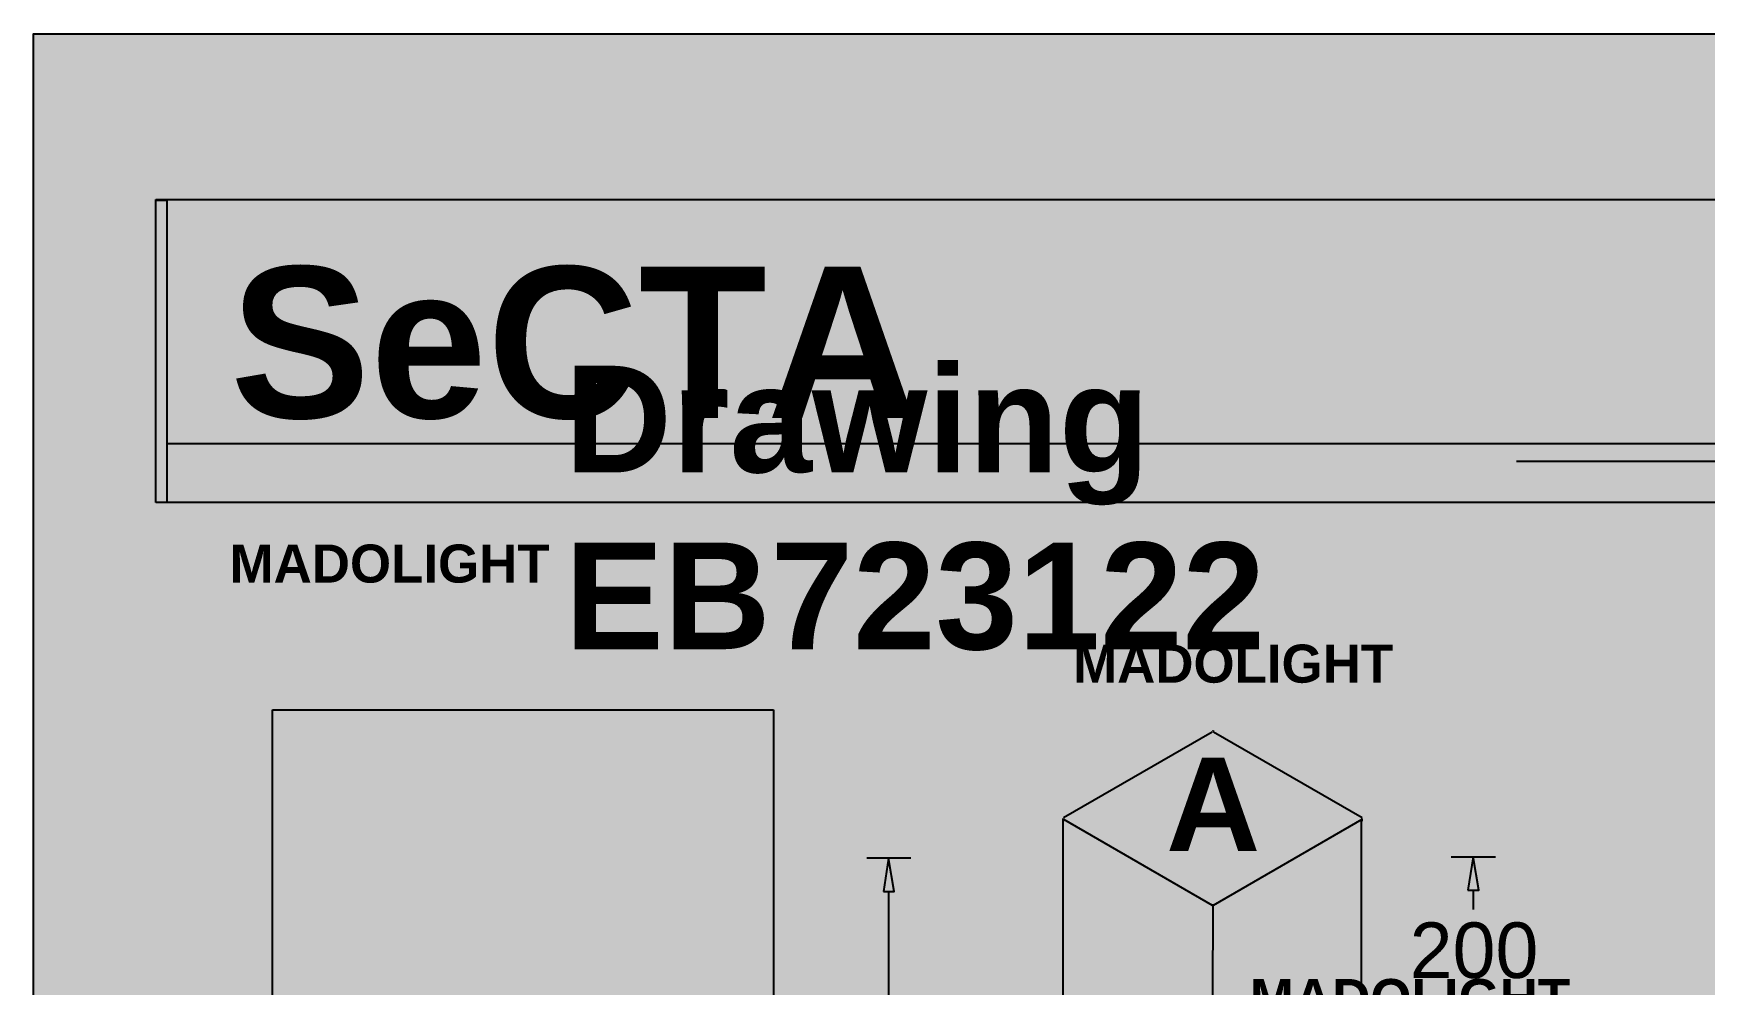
# Model space of a CAD drawing. Header units: millimetres. Extents: x 0 to 670, y 0 to 297.
# Drawn here: x 459.8 to 570.2, y 234.1 to 297 of the extents above; entities that cross this region are included whole.
import ezdxf
from ezdxf.enums import TextEntityAlignment as Align

# ---------------------------------------------------------------- set-up
doc = ezdxf.new("R2010")
doc.units = ezdxf.units.MM
for name, color, linetype in [('BACKGROUND', 254, 'Continuous'), ('DIM-TEXT', 5, 'Continuous'), ('FILLS', 8, 'Continuous'), ('IMAGES', 7, 'Continuous'), ('LINES', 7, 'Continuous'), ('TEXT', 7, 'Continuous'), ('WATERMARK', 9, 'Continuous')]:
    doc.layers.add(name, color=color, linetype=linetype)
doc.styles.add('ARIAL', font='arial.ttf')
doc.styles.add('ARIAL_BOLD', font='arialbd.ttf')
picture_1 = doc.add_image_def('image13.png', size_in_pixel=(3057, 315))
picture_2 = doc.add_image_def('image12.jpg', size_in_pixel=(2346, 13172))

msp = doc.modelspace()

# ---------------------------------------------------------------- hatches: boundary and pattern name
at = {"layer": 'BACKGROUND', "true_color": 0xfffdf0}
msp.add_hatch(color=7, dxfattribs=at).paths.add_polyline_path([(459.81, 296.97), (669.82, 296.97), (669.82, 0), (459.81, 0)])
at = {"layer": 'FILLS', "true_color": 0x808080}
for points in [[(515.94, 240.28), (516.66, 240.28), (516.28, 242.49), (515.94, 240.28)], [(554.55, 240.37), (555.27, 240.37), (554.89, 242.57), (554.55, 240.37)]]:
    msp.add_hatch(color=7, dxfattribs=at).paths.add_polyline_path(points)

# ---------------------------------------------------------------- linework, layer by layer
at = {"layer": 'LINES', "true_color": 0x545454}
for points in [[(669.74, 0), (459.81, 0), (459.81, 296.93), (669.74, 296.93)], [(467.89, 265.98), (467.89, 285.96), (468.61, 285.96), (468.61, 265.98)]]:
    msp.add_lwpolyline(points, close=True, dxfattribs=at)
for points in [[(468.61, 269.88), (661.23, 269.88)], [(661.23, 268.69), (557.76, 268.69)]]:
    msp.add_lwpolyline(points, dxfattribs=at)
at = {"layer": 'LINES', "true_color": 0x000000}
for points in [[(537.66, 250.82), (527.84, 245.15)], [(547.56, 245.15), (537.74, 250.82)], [(527.79, 245.11), (527.79, 244.98)], [(527.84, 245.11), (527.84, 245.11)], [(527.84, 245.07), (537.66, 239.39)], [(527.84, 244.94), (527.84, 245.07)], [(537.74, 239.39), (547.56, 245.07)], [(547.56, 244.98), (547.56, 245.11)], [(547.56, 245.11), (547.56, 245.11)], [(547.56, 244.94), (547.56, 245.07)], [(527.79, 244.98), (527.79, 233.17)], [(527.84, 244.98), (527.84, 244.98)], [(547.52, 233.17), (547.52, 244.98)], [(547.52, 233.17), (547.52, 244.98)], [(547.52, 244.98), (547.52, 244.98)], [(547.56, 244.98), (547.56, 244.98)], [(537.7, 239.39), (537.66, 227.46)]]:
    msp.add_lwpolyline(points, dxfattribs=at)
at = {"layer": 'LINES', "true_color": 0x808080}
for points in [[(517.76, 242.49), (514.84, 242.49)], [(553.45, 242.57), (556.37, 242.57)], [(516.28, 240.28), (516.28, 166.33)], [(554.89, 240.37), (554.89, 239.1)]]:
    msp.add_lwpolyline(points, dxfattribs=at)
for points in [[(515.94, 240.28), (516.66, 240.28), (516.28, 242.49)], [(554.55, 240.37), (555.27, 240.37), (554.89, 242.57)]]:
    msp.add_lwpolyline(points, close=True, dxfattribs=at)
at = {"layer": 'LINES', "true_color": 0x000000}
for points in [[(537.77, 250.86), (537.74, 250.87), (537.7, 250.87), (537.67, 250.86)], [(537.67, 239.41), (537.7, 239.39), (537.74, 239.39), (537.77, 239.41)]]:
    msp.add_open_spline(points, degree=3, dxfattribs=at)

# ---------------------------------------------------------------- texts
at = {"layer": 'DIM-TEXT', "true_color": 0x0000ff, "style": 'ARIAL'}
msp.add_text('200', height=3.671, dxfattribs=at).set_placement((550.7, 234.57), (559.2, 234.57), align=Align.FIT)
at = {"layer": 'TEXT', "true_color": 0xff7f00, "style": 'ARIAL_BOLD'}
for s, height, p, p2 in [('SeCTA', 9.985, (472.8, 271.57), (518.26, 271.57)), ('EB723122', 7.048, (494.9, 256.29), (541.15, 256.29))]:
    msp.add_text(s, height=height, dxfattribs=at).set_placement(p, p2, align=Align.FIT)
at = {"layer": 'TEXT', "true_color": 0xcfcfcf, "style": 'ARIAL_BOLD'}
msp.add_text('Drawing', height=7.048, dxfattribs=at).set_placement((494.9, 267.97), (533.52, 267.97), align=Align.FIT)
at = {"layer": 'TEXT', "true_color": 0x000000, "style": 'ARIAL_BOLD'}
msp.add_text('A', height=6.17, dxfattribs=at).set_placement((534.61, 242.95))
at = {"layer": 'WATERMARK', "true_color": 0xf5f5f5, "style": 'ARIAL_BOLD'}
for p, p2 in [((472.76, 260.69), (493.9, 260.69)), ((528.47, 254.08), (549.61, 254.08)), ((540.15, 231.99), (561.3, 231.99))]:
    msp.add_text('MADOLIGHT', height=2.514, dxfattribs=at).set_placement(p, p2, align=Align.FIT)

# ---------------------------------------------------------------- pictures from other files: only their frames are drawn
at = {"layer": 'IMAGES'}
image = msp.add_image(picture_1, insert=(467.89, 265.98), size_in_units=(194.1, 20.02), dxfattribs=at)
image.dxf.flags = 11
image = msp.add_image(picture_2, insert=(475.59, 66.48), size_in_units=(33.09, 185.81), dxfattribs=at)
image.dxf.flags = 11

doc.saveas('drawing.dxf')
